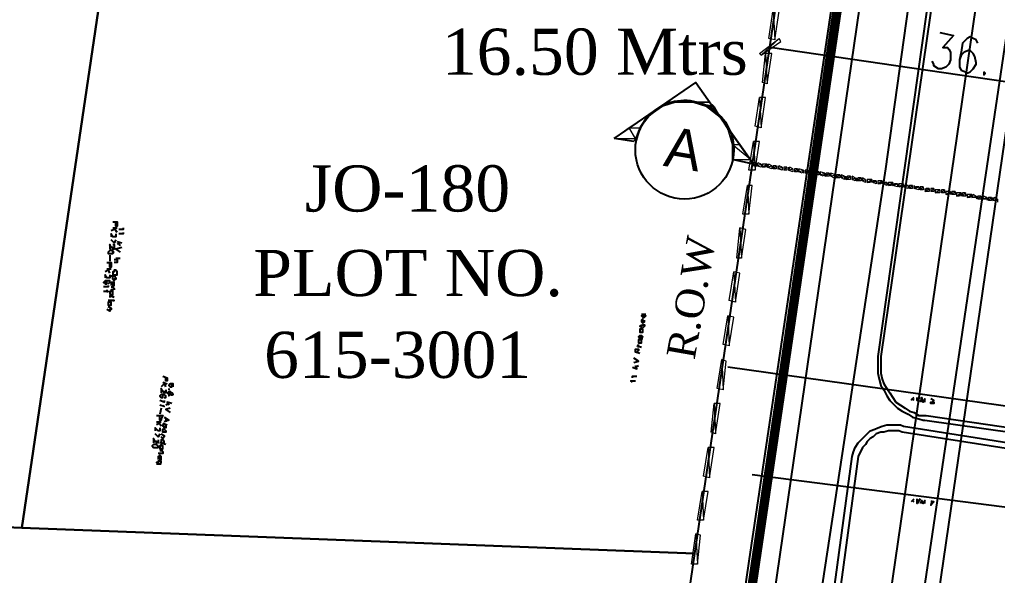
# Model space of a CAD drawing. Header units: inches. Extents: x 5 to 844, y 8 to 596.
# Drawn here: x 328.2 to 411.2, y 151.3 to 198.5 of the extents above; entities that cross this region are included whole.
import ezdxf

# ---------------------------------------------------------------- set-up
doc = ezdxf.new("R2010")
doc.units = ezdxf.units.IN
doc.header["$MEASUREMENT"] = 0
doc.layers.add('PDF_Geometry', color=7, linetype='Continuous', true_color=0x989898)
doc.layers.add('PDF_Text', color=7, linetype='Continuous')
doc.styles.add('PDF Arial', font='arial.ttf')
doc.styles.add('PDF Times New Roman', font='times.ttf')

msp = doc.modelspace()

# ---------------------------------------------------------------- linework, layer by layer
at = {"layer": 'PDF_Geometry', "color": 3, "lineweight": 25}
for points in [[(262.93, 62.368), (268.458, 61.597), (334.926, 51.826), (355.882, 48.74), (359.739, 47.969), (376.838, 60.697), (377.481, 64.682), (408.851, 277.072), (409.494, 281.957), (398.052, 297.385), (393.809, 298.028), (395.609, 314.999), (400.237, 314.484), (415.922, 326.055), (437.65, 474.548), (441.249, 499.489), (428.521, 514.789), (423.25, 515.046), (424.536, 537.159), (433.15, 536.902), (448.706, 549.887), (454.877, 591.67)], [(454.62, 591.67), (448.578, 550.015), (433.15, 537.159), (424.407, 537.287), (422.993, 514.789), (428.393, 514.66), (441.121, 499.489), (437.392, 474.548), (415.665, 326.184), (400.237, 314.741), (395.48, 315.256), (393.68, 298.028), (397.923, 297.385), (409.365, 281.829), (408.722, 277.072), (377.353, 64.682), (376.838, 60.826), (359.739, 48.098), (356.396, 48.74), (354.468, 28.17), (360.896, 27.141), (372.724, 12.871)], [(455.006, 591.67), (448.835, 549.758), (433.278, 536.773), (424.793, 536.902), (423.379, 515.174), (428.65, 515.046), (441.506, 499.489), (437.778, 474.548), (416.051, 326.055), (400.366, 314.356), (395.866, 314.87), (394.066, 298.285), (398.18, 297.771), (409.751, 281.957), (409.108, 277.072), (377.738, 64.682), (377.095, 60.568), (359.868, 47.712), (356.654, 48.355), (354.854, 28.427), (361.153, 27.527), (373.239, 12.871)], [(455.134, 591.67), (448.963, 549.758), (433.278, 536.645), (424.922, 536.773), (423.636, 515.303), (428.65, 515.046), (441.635, 499.618), (437.907, 474.548), (416.179, 325.927), (400.366, 314.227), (395.866, 314.613), (394.195, 298.414), (398.18, 297.771), (409.88, 281.957), (409.237, 277.072), (377.867, 64.682), (377.224, 60.568), (359.868, 47.583), (356.782, 48.226), (354.982, 28.556), (361.153, 27.656), (373.367, 12.871)], [(455.263, 591.67), (449.092, 549.63), (433.278, 536.516), (425.05, 536.773), (423.636, 515.431), (428.65, 515.303), (441.764, 499.618), (438.035, 474.548), (416.308, 325.927), (400.366, 314.099), (395.994, 314.613), (394.323, 298.542), (398.18, 298.028), (410.008, 282.086), (409.365, 277.072), (377.995, 64.682), (377.353, 60.44), (359.868, 47.455), (356.911, 48.098), (355.111, 28.684), (361.282, 27.784), (373.496, 12.871)], [(269.872, 340.84), (269.229, 333.512), (395.737, 314.87), (393.937, 298.157), (398.052, 297.642), (409.622, 281.957), (408.98, 277.072), (377.61, 64.682), (377.095, 60.697), (359.868, 47.84), (356.525, 48.483), (354.725, 28.299), (361.025, 27.399), (372.981, 12.871)], [(353.182, 28.17), (354.725, 48.74), (356.139, 48.483), (359.868, 47.969), (376.967, 60.697), (390.466, 152.492), (409.622, 281.957), (398.051, 297.385), (393.295, 297.899), (394.452, 313.97)], [(390.08, 293.142), (390.723, 298.157), (397.923, 297.128), (409.237, 281.829), (404.608, 250.073), (390.08, 152.492), (376.71, 60.826), (359.739, 48.226), (356.268, 48.998), (299.442, 57.097), (261.773, 62.368), (260.358, 62.497), (259.716, 62.625), (260.487, 67.768)], [(415.536, 275.786), (407.051, 212.532), (401.009, 169.849), (401.009, 169.334), (401.009, 168.82), (401.009, 168.434), (401.137, 167.92), (401.266, 167.406), (401.523, 167.02), (401.78, 166.506), (402.037, 166.12), (402.294, 165.863), (402.68, 165.477), (403.066, 165.22), (403.58, 164.963), (403.966, 164.706), (404.48, 164.578), (404.865, 164.449), (404.994, 164.449), (415.022, 163.035), (419.136, 162.52), (419.136, 161.749)], [(396.123, 141.307), (398.823, 161.363), (398.951, 161.749), (399.08, 162.135), (399.337, 162.52), (399.594, 162.778), (399.851, 163.035), (400.109, 163.292), (400.366, 163.549), (400.751, 163.678), (401.009, 163.806), (401.394, 163.935), (401.78, 164.063), (402.166, 164.063), (402.551, 164.063), (402.937, 164.063), (403.194, 163.935), (418.75, 161.492)], [(418.75, 160.978), (403.066, 163.42), (402.808, 163.549), (402.551, 163.549), (402.166, 163.549), (401.908, 163.549), (401.523, 163.42), (401.266, 163.42), (400.88, 163.292), (400.623, 163.035), (400.366, 162.906), (400.109, 162.649), (399.98, 162.392), (399.723, 162.135), (399.594, 161.878), (399.466, 161.621), (399.337, 161.363), (396.637, 141.307)], [(419.265, 156.092), (390.338, 159.821)]]:
    msp.add_lwpolyline(points, dxfattribs=at)
at = {"layer": 'PDF_Geometry', "color": 7, "lineweight": 25}
for points in [[(388.023, 12.871), (388.538, 25.599), (389.695, 41.412), (395.609, 85.381), (401.908, 129.351), (404.608, 147.735), (426.336, 294.042), (428.393, 300.214), (430.064, 306.513), (431.35, 312.813), (439.449, 376.196), (448.063, 439.578), (457.063, 502.961)], [(393.937, 210.475), (385.452, 153.135), (328.369, 155.321), (335.569, 204.176), (336.855, 212.661), (393.937, 210.475)], [(297.385, 209.704), (335.569, 204.175), (328.369, 155.321), (312.684, 155.964), (274.629, 157.378), (279, 187.591), (287.871, 186.305), (294.685, 191.448), (297.385, 209.704)], [(391.88, 195.947), (391.88, 196.076)], [(428.136, 190.933), (428.136, 190.805), (391.88, 196.076)], [(378.638, 188.362), (385.581, 193.119), (390.466, 186.176), (388.666, 186.562)], [(380.31, 188.105), (378.638, 188.362)], [(336.083, 181.291), (336.469, 181.291), (336.469, 181.034), (336.469, 180.905), (336.34, 180.905), (336.34, 181.034), (336.34, 181.291)], [(336.212, 180.648), (335.955, 180.52)], [(336.34, 180.262), (336.34, 180.134), (336.34, 180.005), (336.212, 180.005), (336.083, 180.005), (335.955, 180.262), (335.955, 180.005)], [(336.083, 180.777), (336.469, 180.777)], [(336.469, 180.391), (336.212, 180.777)], [(336.983, 180.777), (336.983, 180.648), (336.597, 180.648)], [(336.983, 180.391), (336.983, 180.262), (336.597, 180.262)], [(336.083, 179.362), (336.212, 179.362), (336.212, 179.234), (336.212, 179.105), (336.212, 178.977), (336.083, 178.977), (336.083, 179.105), (335.955, 179.105), (335.826, 179.362), (335.826, 178.977)], [(336.34, 179.748), (336.212, 179.491), (335.955, 179.748)], [(336.469, 179.62), (336.855, 179.491)], [(336.726, 179.234), (336.597, 179.491), (336.469, 179.362)], [(336.212, 178.72), (336.083, 178.72), (336.083, 178.848), (335.955, 178.848), (335.826, 178.848), (335.698, 178.72), (335.698, 178.591), (335.826, 178.591), (335.955, 178.591), (336.083, 178.591), (336.212, 178.72)], [(335.826, 178.462), (335.826, 177.948)], [(336.855, 179.105), (336.34, 178.977), (336.726, 178.72)], [(335.569, 177.82), (335.955, 177.82), (335.955, 177.563), (335.955, 177.434), (335.826, 177.434), (335.826, 177.563), (335.826, 177.82)], [(336.212, 178.077), (336.469, 178.077), (336.469, 177.948), (336.469, 177.82), (336.212, 177.82)], [(336.34, 178.205), (336.726, 178.205)], [(335.698, 177.177), (335.44, 177.048)], [(335.826, 176.791), (335.826, 176.663), (335.826, 176.534), (335.698, 176.534), (335.569, 176.534), (335.44, 176.791), (335.44, 176.534)], [(335.569, 177.305), (335.955, 177.305)], [(335.826, 176.92), (335.698, 177.305)], [(336.469, 176.92), (336.469, 177.048), (336.34, 177.177), (336.212, 177.177), (336.212, 177.048), (336.083, 177.048), (336.083, 176.92), (336.083, 176.791), (336.212, 176.791), (336.34, 176.791), (336.469, 176.791), (336.469, 176.92)], [(335.698, 176.02), (335.826, 176.148), (335.826, 176.277), (335.698, 176.277), (335.569, 176.277), (335.44, 176.277), (335.312, 176.148), (335.44, 176.148), (335.44, 176.02), (335.569, 176.02), (335.569, 176.148), (335.569, 176.277)], [(336.34, 176.663), (335.955, 176.663)], [(336.083, 176.148), (336.083, 175.891), (336.212, 175.891), (336.212, 176.02), (336.212, 176.148), (336.083, 176.148), (335.955, 176.148), (335.955, 176.02), (335.955, 175.891)], [(336.212, 176.663), (336.34, 176.534), (336.34, 176.405), (336.212, 176.405), (336.212, 176.277), (336.083, 176.405), (336.083, 176.534), (336.083, 176.663)], [(335.698, 175.891), (335.698, 175.763), (335.312, 175.763)], [(335.569, 175.506), (335.569, 175.377), (335.697, 175.377), (335.312, 175.377)], [(335.826, 175.12), (336.083, 175.12), (336.083, 175.248), (336.083, 175.377), (336.083, 175.505), (335.955, 175.505), (335.955, 175.377), (335.826, 175.377), (335.826, 175.248), (335.826, 175.12)], [(335.955, 175.763), (336.212, 175.763)], [(336.083, 175.763), (336.212, 175.634), (336.212, 175.506)], [(336.083, 174.606), (336.212, 174.606), (336.083, 174.606), (335.697, 174.606)], [(335.955, 174.348), (335.955, 174.477), (335.826, 174.477), (335.698, 174.477), (335.698, 174.348), (335.698, 174.22), (335.826, 174.22), (335.955, 174.22), (335.955, 174.348)], [(336.212, 174.863), (335.826, 174.991), (335.826, 174.863)], [(336.083, 174.991), (336.083, 174.863)], [(335.955, 173.963), (335.955, 173.834), (335.826, 173.834), (335.826, 173.706), (335.569, 173.834)], [(335.698, 174.091), (335.955, 173.963), (335.826, 173.963)], [(380.952, 173.448), (381.338, 173.448)], [(381.081, 173.448), (381.081, 173.32), (380.952, 173.32), (381.081, 173.191), (381.21, 173.191), (381.338, 173.32), (381.21, 173.32), (381.21, 173.448)], [(381.081, 172.677), (381.081, 173.063), (380.952, 172.934), (380.952, 172.806), (381.081, 172.677), (381.21, 172.806), (381.21, 172.934)], [(380.952, 172.549), (380.824, 172.42), (380.952, 172.42), (380.952, 172.291), (380.952, 172.42), (381.081, 172.549), (381.21, 172.549), (381.21, 172.42), (381.081, 172.291)], [(380.824, 172.034), (380.824, 171.906), (380.952, 171.906), (381.081, 171.906), (381.081, 172.034), (381.081, 172.163), (380.952, 172.163), (380.824, 172.163), (380.824, 172.034)], [(380.824, 171.391), (380.824, 171.52), (380.695, 171.52), (380.824, 171.649), (380.952, 171.649), (381.081, 171.52), (380.952, 171.52), (380.952, 171.391)], [(380.695, 171.391), (381.081, 171.391)], [(380.695, 171.134), (380.695, 171.006), (380.824, 171.006), (380.952, 171.006), (380.952, 171.134), (380.952, 171.263), (380.824, 171.263), (380.695, 171.263), (380.695, 171.134)], [(380.824, 170.106), (380.438, 170.234), (380.438, 170.363), (380.438, 170.491), (380.567, 170.491), (380.695, 170.491), (380.695, 170.363), (380.567, 170.234)], [(380.952, 170.62), (380.567, 170.749)], [(380.695, 170.62), (380.695, 170.749), (380.695, 170.877)], [(380.31, 169.334), (380.695, 169.463), (380.31, 169.72)], [(380.181, 168.949), (380.567, 168.82), (380.438, 169.077)], [(380.438, 168.949), (380.695, 169.077)], [(340.326, 168.177), (340.712, 168.049), (340.712, 167.92), (340.712, 167.792), (340.583, 167.792), (340.583, 167.92), (340.583, 168.049)], [(340.326, 167.663), (340.712, 167.534)], [(340.583, 167.277), (340.454, 167.663)], [(380.181, 167.663), (380.052, 167.792), (380.438, 167.792)], [(380.181, 168.049), (380.181, 168.177), (380.567, 168.177)], [(340.454, 167.534), (340.197, 167.277)], [(340.583, 167.02), (340.583, 166.892), (340.583, 166.763), (340.454, 166.763), (340.454, 166.892), (340.326, 166.892), (340.197, 167.149), (340.197, 166.763)], [(341.097, 166.506), (341.097, 166.635), (341.226, 166.635), (341.097, 166.763), (340.969, 166.892), (340.84, 166.892), (340.84, 166.763), (340.712, 166.763), (340.84, 166.635), (340.84, 166.506), (340.969, 166.635), (340.969, 166.763), (340.969, 166.892)], [(341.226, 167.277), (341.226, 167.277), (341.226, 167.406), (341.226, 167.534), (341.097, 167.534), (340.969, 167.534), (340.84, 167.406), (340.969, 167.277), (341.097, 167.277), (341.097, 167.406), (341.097, 167.534), (340.969, 167.534)], [(340.84, 167.149), (340.84, 167.02)], [(340.454, 166.377), (340.583, 166.377), (340.583, 166.506), (340.454, 166.635), (340.326, 166.635), (340.197, 166.635), (340.069, 166.506), (340.197, 166.377), (340.326, 166.377), (340.326, 166.506), (340.326, 166.635)], [(340.454, 166.12), (340.454, 165.992), (340.069, 166.12)], [(341.097, 165.863), (340.712, 165.992), (340.84, 165.735)], [(404.094, 166.12), (403.966, 166.249), (403.837, 166.12)], [(403.966, 166.249), (404.094, 166.377)], [(404.608, 166.377), (404.351, 166.12), (404.351, 166.377)], [(404.48, 166.249), (404.351, 166.249)], [(404.994, 165.992), (404.994, 166.249), (404.865, 165.992), (404.737, 166.377), (404.608, 165.992)], [(405.765, 165.992), (405.765, 165.992), (405.765, 165.863), (405.637, 165.863), (405.508, 165.863), (405.508, 165.992), (405.637, 165.992), (405.765, 166.12), (405.508, 166.249)], [(340.326, 165.735), (340.454, 165.606), (340.069, 165.735)], [(340.197, 165.477), (340.069, 164.963)], [(340.84, 165.863), (340.583, 165.735)], [(340.969, 165.477), (340.583, 165.349), (340.969, 165.092)], [(339.812, 164.835), (340.326, 164.835), (340.197, 164.578), (340.197, 164.449), (340.069, 164.449), (340.069, 164.578), (340.069, 164.835)], [(339.812, 164.32), (340.197, 164.32)], [(340.197, 163.935), (339.94, 164.32)], [(340.454, 164.706), (340.84, 164.449), (340.454, 164.32)], [(340.583, 164.578), (340.583, 164.32)], [(340.069, 163.806), (340.069, 163.678), (340.069, 163.549), (339.94, 163.549), (339.683, 163.806), (339.683, 163.549)], [(340.069, 164.192), (339.812, 164.063)], [(340.326, 164.192), (340.712, 164.063)], [(340.583, 164.063), (340.583, 163.935), (340.583, 163.806), (340.454, 163.806), (340.454, 163.935), (340.326, 163.935), (340.326, 164.063), (340.454, 164.192)], [(340.583, 163.42), (340.326, 163.42), (340.326, 163.549), (340.326, 163.678), (340.454, 163.678), (340.583, 163.549), (340.583, 163.42), (340.454, 163.42)], [(339.94, 162.778), (339.94, 162.649), (339.94, 162.52), (339.812, 162.52), (339.812, 162.649), (339.683, 162.649), (339.554, 162.906), (339.554, 162.52)], [(340.069, 163.292), (339.94, 163.035), (339.683, 163.292)], [(340.197, 163.292), (340.454, 163.163), (340.454, 163.035), (340.326, 162.906), (340.197, 163.035)], [(340.326, 162.52), (340.454, 162.52), (340.454, 162.649), (340.326, 162.778), (340.197, 162.778), (340.197, 162.649), (340.197, 162.52)], [(339.94, 162.263), (339.812, 162.392), (339.683, 162.392), (339.554, 162.392), (339.426, 162.263), (339.554, 162.135), (339.683, 162.135), (339.812, 162.135), (339.94, 162.135), (339.94, 162.263)], [(340.197, 161.878), (340.326, 161.749), (340.326, 161.621), (340.197, 161.621), (339.94, 161.621)], [(340.583, 162.392), (340.069, 162.52)], [(340.326, 162.135), (340.326, 162.263), (340.197, 162.263), (340.197, 162.392), (340.197, 162.263), (340.069, 162.263), (340.069, 162.135), (340.069, 162.006), (340.197, 162.006), (340.326, 162.006), (340.326, 162.135)], [(340.069, 161.878), (340.326, 161.878)], [(340.069, 161.492), (340.069, 161.106), (340.197, 161.106), (340.197, 161.235), (340.197, 161.363), (340.069, 161.492), (340.069, 161.363), (339.94, 161.363), (339.94, 161.235), (339.94, 161.106)], [(340.069, 160.721), (340.197, 160.849), (340.197, 160.978), (340.069, 160.978), (339.94, 160.978), (339.94, 160.849), (339.812, 160.849), (339.94, 160.849), (339.94, 160.721)], [(340.197, 160.721), (339.812, 160.721)], [(403.966, 157.635), (404.094, 157.764)], [(404.608, 157.764), (404.351, 157.378), (404.351, 157.764)], [(404.094, 157.506), (403.966, 157.635), (403.837, 157.506)], [(404.48, 157.635), (404.351, 157.635)], [(404.994, 157.378), (404.994, 157.635), (404.865, 157.378), (404.737, 157.635), (404.608, 157.378)], [(405.637, 157.635), (405.508, 157.249), (405.765, 157.506), (405.508, 157.506)], [(328.369, 155.321), (385.452, 153.135), (372.339, 63.525), (358.454, 53.112), (300.085, 61.726), (312.684, 155.964), (328.369, 155.321)]]:
    msp.add_lwpolyline(points, dxfattribs=at)
at = {"layer": 'PDF_Geometry', "lineweight": 25}
for points in [[(395.609, 77.153), (456.163, 492.932), (456.291, 494.475)], [(391.623, 77.668), (451.535, 489.718), (451.92, 491.647)], [(379.667, 60.954), (381.981, 79.082), (410.908, 278.229)]]:
    msp.add_lwpolyline(points, dxfattribs=at)
at = {"layer": 'PDF_Geometry', "color": 1, "lineweight": 25}
for points in [[(420.293, 306.77), (407.437, 212.532), (401.266, 169.849), (401.266, 169.334), (401.266, 168.949), (401.266, 168.434), (401.394, 167.92), (401.523, 167.534), (401.78, 167.149), (402.037, 166.763), (402.294, 166.377), (402.551, 165.992), (402.937, 165.735), (403.323, 165.477), (403.708, 165.22), (404.094, 165.092), (404.48, 164.835), (404.994, 164.835), (405.123, 164.835), (419.265, 162.778)], [(414.251, 275.786), (401.651, 185.791), (387.895, 95.281), (381.595, 54.14), (380.824, 52.726), (379.795, 51.44), (378.767, 50.155), (377.61, 48.998), (376.324, 48.098), (374.91, 47.198), (373.367, 46.555), (371.824, 45.912), (370.282, 45.526), (368.61, 45.398), (366.939, 45.398), (365.396, 45.526), (365.139, 45.526), (342.126, 48.869), (279.129, 58.126), (263.444, 60.183)]]:
    msp.add_lwpolyline(points, dxfattribs=at)
at = {"layer": 'PDF_Geometry', "lineweight": 0}
for points in [[(393.937, 210.475), (336.855, 212.661), (335.569, 204.176), (328.369, 155.321), (385.452, 153.135), (393.937, 210.475)], [(297.385, 209.704), (294.685, 191.448), (287.871, 186.305), (279, 187.591), (274.629, 157.378), (312.684, 155.964), (328.369, 155.321), (335.569, 204.175), (297.385, 209.704)], [(328.369, 155.321), (312.684, 155.964), (300.085, 61.726), (358.454, 53.112), (372.339, 63.525), (385.452, 153.135), (328.369, 155.321)]]:
    msp.add_lwpolyline(points, dxfattribs=at)
at = {"layer": 'PDF_Geometry', "color": 4, "lineweight": 0}
for points in [[(392.138, 199.29), (392.266, 196.719), (391.752, 196.847), (392.138, 199.29)], [(392.652, 199.161), (392.138, 199.29), (392.266, 196.719), (392.652, 199.161)], [(391.495, 195.562), (391.623, 192.99), (391.238, 193.119), (391.495, 195.562)], [(392.009, 195.562), (391.495, 195.562), (391.623, 192.99), (392.009, 195.562)], [(390.98, 191.833), (391.109, 189.262), (390.595, 189.391), (390.98, 191.833)], [(391.495, 191.833), (390.98, 191.833), (391.109, 189.262), (391.495, 191.833)], [(390.466, 188.105), (390.595, 185.662), (390.08, 185.662), (390.466, 188.105)], [(390.98, 188.105), (390.466, 188.105), (390.595, 185.662), (390.98, 188.105)], [(389.952, 184.376), (390.08, 181.934), (389.566, 181.934), (389.952, 184.376)], [(390.338, 184.376), (389.952, 184.376), (390.08, 181.934), (390.338, 184.376)], [(389.309, 180.777), (389.438, 178.205), (389.052, 178.205), (389.309, 180.777)], [(389.823, 180.648), (389.309, 180.777), (389.438, 178.205), (389.823, 180.648)], [(388.795, 177.048), (388.923, 174.477), (388.409, 174.606), (388.795, 177.048)], [(389.309, 176.92), (388.795, 177.048), (388.923, 174.477), (389.309, 176.92)], [(388.281, 173.32), (388.409, 170.749), (387.895, 170.877), (388.281, 173.32)], [(388.795, 173.191), (388.281, 173.32), (388.409, 170.749), (388.795, 173.191)], [(387.766, 169.592), (387.895, 167.02), (387.381, 167.149), (387.766, 169.592)], [(388.152, 169.463), (387.766, 169.592), (387.895, 167.02), (388.152, 169.463)], [(387.124, 165.863), (387.252, 163.292), (386.866, 163.42), (387.124, 165.863)], [(387.638, 165.863), (387.124, 165.863), (387.252, 163.292), (387.638, 165.863)], [(386.609, 162.135), (386.738, 159.563), (386.224, 159.692), (386.609, 162.135)], [(387.123, 162.135), (386.609, 162.135), (386.738, 159.563), (387.123, 162.135)], [(386.095, 158.406), (386.224, 155.964), (385.709, 155.964), (386.095, 158.406)], [(386.609, 158.406), (386.095, 158.406), (386.224, 155.964), (386.609, 158.406)], [(385.581, 154.807), (385.709, 152.235), (385.195, 152.235), (385.581, 154.807)], [(385.966, 154.678), (385.581, 154.807), (385.709, 152.235), (385.966, 154.678)]]:
    msp.add_lwpolyline(points, dxfattribs=at)
at = {"layer": 'PDF_Geometry', "color": 7, "lineweight": 0}
for points in [[(392.652, 196.847), (391.109, 195.433), (390.98, 195.562), (392.652, 196.847)], [(392.78, 196.59), (392.652, 196.847), (391.109, 195.433), (392.78, 196.59)], [(385.581, 193.119), (383.138, 191.448), (386.738, 191.448), (385.581, 193.119)], [(381.467, 190.291), (381.595, 190.291), (382.624, 191.062), (381.467, 190.291)], [(381.595, 190.291), (382.624, 191.062), (382.752, 191.062), (381.595, 190.291)], [(382.624, 191.062), (382.752, 191.062), (383.138, 191.448), (382.624, 191.062)], [(382.752, 191.062), (383.138, 191.448), (383.909, 191.448), (382.752, 191.062)], [(383.138, 191.448), (383.909, 191.448), (383.909, 191.448), (383.138, 191.448)], [(383.909, 191.448), (383.909, 191.448), (383.138, 191.448), (383.909, 191.448)], [(385.324, 191.448), (386.738, 191.448), (383.909, 191.448), (385.324, 191.448)], [(386.738, 191.448), (383.909, 191.448), (386.738, 191.448)], [(386.481, 191.062), (387.124, 191.062), (385.324, 191.448), (386.481, 191.062)], [(387.124, 191.062), (385.324, 191.448), (386.738, 191.448), (387.124, 191.062)], [(387.638, 190.162), (387.638, 190.162), (386.481, 191.062), (387.638, 190.162)], [(387.638, 190.162), (386.481, 191.062), (387.124, 191.062), (387.638, 190.162)], [(379.924, 189.262), (380.824, 189.262), (381.467, 190.291), (379.924, 189.262)], [(380.824, 189.262), (381.467, 190.291), (381.595, 190.291), (380.824, 189.262)], [(388.281, 189.133), (388.409, 189.133), (387.638, 190.162), (388.281, 189.133)], [(388.409, 189.133), (387.638, 190.162), (388.409, 189.133)], [(379.924, 189.262), (378.638, 188.362), (380.438, 188.362), (379.924, 189.262)], [(379.924, 189.262), (380.824, 189.262), (380.438, 188.362), (379.924, 189.262)], [(388.666, 187.848), (389.309, 187.848), (388.281, 189.133), (388.666, 187.848)], [(389.309, 187.848), (388.281, 189.133), (388.409, 189.133), (389.309, 187.848)], [(378.638, 188.362), (380.438, 188.362), (380.31, 188.105), (378.638, 188.362)], [(388.666, 187.848), (388.666, 186.562), (390.209, 186.562), (388.666, 187.848)], [(388.666, 187.848), (389.309, 187.848), (390.209, 186.562), (388.666, 187.848)], [(388.666, 186.562), (390.209, 186.562), (390.466, 186.176), (388.666, 186.562)], [(390.466, 186.305), (390.338, 186.048), (390.723, 186.305), (390.466, 186.305)], [(390.338, 186.048), (390.723, 186.305), (390.595, 186.048), (390.338, 186.048)], [(390.723, 186.305), (390.723, 186.048)], [(390.852, 186.305), (390.723, 186.048), (391.109, 186.176), (390.852, 186.305)], [(390.723, 186.048), (391.109, 186.176), (391.109, 185.919), (390.723, 186.048)], [(391.238, 186.176), (391.109, 185.919)], [(391.238, 186.176), (391.238, 185.919), (391.623, 186.176), (391.238, 186.176)], [(391.238, 185.919), (391.623, 186.176), (391.495, 185.919), (391.238, 185.919)], [(391.623, 186.176), (391.623, 185.919)], [(391.752, 186.176), (391.623, 185.919), (392.009, 186.048), (391.752, 186.176)], [(391.623, 185.919), (392.009, 186.048), (392.009, 185.791), (391.623, 185.919)], [(392.138, 186.048), (392.009, 185.791)], [(392.138, 186.048), (392.138, 185.791), (392.395, 186.048), (392.138, 186.048)], [(392.138, 185.791), (392.395, 186.048), (392.395, 185.791), (392.138, 185.791)], [(392.523, 186.048), (392.523, 185.791)], [(392.652, 186.048), (392.523, 185.791), (392.909, 185.919), (392.652, 186.048)], [(392.523, 185.791), (392.909, 185.919), (392.909, 185.662), (392.523, 185.791)], [(392.909, 185.919), (392.909, 185.662)], [(393.037, 185.919), (393.037, 185.662), (393.295, 185.919), (393.037, 185.919)], [(393.037, 185.662), (393.295, 185.919), (393.295, 185.662), (393.037, 185.662)], [(393.423, 185.919), (393.423, 185.662)], [(393.552, 185.919), (393.423, 185.662), (393.809, 185.791), (393.552, 185.919)], [(393.423, 185.662), (393.809, 185.791), (393.809, 185.534), (393.423, 185.662)], [(393.809, 185.791), (393.809, 185.534)], [(393.937, 185.791), (393.937, 185.534), (394.195, 185.791), (393.937, 185.791)], [(393.937, 185.534), (394.195, 185.791), (394.195, 185.534), (393.937, 185.534)], [(394.323, 185.791), (394.323, 185.534)], [(394.323, 185.791), (394.323, 185.534), (394.709, 185.662), (394.323, 185.791)], [(394.323, 185.534), (394.709, 185.662), (394.58, 185.405), (394.323, 185.534)], [(394.709, 185.662), (394.709, 185.405)], [(394.837, 185.662), (394.837, 185.405), (395.095, 185.662), (394.837, 185.662)], [(394.837, 185.405), (395.095, 185.662), (395.095, 185.405), (394.837, 185.405)], [(395.223, 185.662), (395.223, 185.405)], [(395.223, 185.662), (395.223, 185.405), (395.609, 185.534), (395.223, 185.662)], [(395.223, 185.405), (395.609, 185.534), (395.48, 185.276), (395.223, 185.405)], [(395.609, 185.534), (395.609, 185.276)], [(395.737, 185.534), (395.737, 185.276), (395.994, 185.534), (395.737, 185.534)], [(395.737, 185.276), (395.994, 185.534), (395.994, 185.276), (395.737, 185.276)], [(396.123, 185.534), (395.994, 185.276)], [(396.123, 185.534), (396.123, 185.276), (396.509, 185.405), (396.123, 185.534)], [(396.123, 185.276), (396.509, 185.405), (396.38, 185.148), (396.123, 185.276)], [(396.509, 185.405), (396.509, 185.148)], [(396.637, 185.405), (396.509, 185.148), (396.894, 185.405), (396.637, 185.405)], [(396.509, 185.148), (396.894, 185.405), (396.894, 185.148), (396.509, 185.148)], [(397.023, 185.405), (396.894, 185.148)], [(397.023, 185.405), (397.023, 185.148), (397.409, 185.276), (397.023, 185.405)], [(397.023, 185.148), (397.409, 185.276), (397.28, 185.019), (397.023, 185.148)], [(397.409, 185.276), (397.409, 185.019)], [(397.537, 185.276), (397.409, 185.019), (397.794, 185.276), (397.537, 185.276)], [(397.409, 185.019), (397.794, 185.276), (397.794, 185.019), (397.409, 185.019)], [(397.923, 185.276), (397.794, 185.019)], [(397.923, 185.276), (397.923, 185.019), (398.18, 185.148), (397.923, 185.276)], [(397.923, 185.019), (398.18, 185.148), (398.18, 184.891), (397.923, 185.019)], [(398.309, 185.148), (398.309, 184.891)], [(398.437, 185.148), (398.309, 184.891), (398.694, 185.148), (398.437, 185.148)], [(398.309, 184.891), (398.694, 185.148), (398.694, 184.891), (398.309, 184.891)], [(398.694, 185.148), (398.694, 184.891)], [(398.823, 185.148), (398.823, 184.891), (399.08, 185.019), (398.823, 185.148)], [(398.823, 184.891), (399.08, 185.019), (399.08, 184.762), (398.823, 184.891)], [(399.209, 185.019), (399.209, 184.762)], [(399.337, 185.019), (399.209, 184.762), (399.594, 185.019), (399.337, 185.019)], [(399.209, 184.762), (399.594, 185.019), (399.594, 184.762), (399.209, 184.762)], [(399.594, 185.019), (399.594, 184.762)], [(399.723, 185.019), (399.723, 184.762), (399.98, 184.891), (399.723, 185.019)], [(399.723, 184.762), (399.98, 184.891), (399.98, 184.634), (399.723, 184.762)], [(400.109, 184.891), (400.109, 184.634)], [(400.109, 184.891), (400.109, 184.634), (400.494, 184.891), (400.109, 184.891)], [(400.109, 184.634), (400.494, 184.891), (400.366, 184.634), (400.109, 184.634)], [(400.494, 184.891), (400.494, 184.634)], [(400.623, 184.762), (400.623, 184.634), (400.88, 184.762), (400.623, 184.762)], [(400.623, 184.634), (400.88, 184.762), (400.88, 184.505), (400.623, 184.634)], [(401.009, 184.762), (401.009, 184.505)], [(401.009, 184.762), (401.009, 184.505), (401.394, 184.762), (401.009, 184.762)], [(401.009, 184.505), (401.394, 184.762), (401.266, 184.505), (401.009, 184.505)], [(401.394, 184.762), (401.394, 184.505)], [(401.523, 184.634), (401.523, 184.505), (401.78, 184.634), (401.523, 184.634)], [(401.523, 184.505), (401.78, 184.634), (401.78, 184.376), (401.523, 184.505)], [(401.908, 184.634), (401.78, 184.376)], [(401.908, 184.634), (401.908, 184.376), (402.294, 184.634), (401.908, 184.634)], [(401.908, 184.376), (402.294, 184.634), (402.166, 184.376), (401.908, 184.376)], [(402.294, 184.634), (402.294, 184.376)], [(402.423, 184.505), (402.294, 184.376), (402.68, 184.505), (402.423, 184.505)], [(402.294, 184.376), (402.68, 184.505), (402.68, 184.248), (402.294, 184.376)], [(402.808, 184.505), (402.68, 184.248)], [(402.808, 184.505), (402.808, 184.248), (403.194, 184.505), (402.808, 184.505)], [(402.808, 184.248), (403.194, 184.505), (403.066, 184.248), (402.808, 184.248)], [(403.194, 184.505), (403.194, 184.248)], [(403.323, 184.376), (403.194, 184.248), (403.58, 184.376), (403.323, 184.376)], [(403.194, 184.248), (403.58, 184.376), (403.58, 184.119), (403.194, 184.248)], [(403.708, 184.376), (403.58, 184.119)], [(403.708, 184.376), (403.708, 184.119), (403.966, 184.376), (403.708, 184.376)], [(403.708, 184.119), (403.966, 184.376), (403.966, 184.119), (403.708, 184.119)], [(404.094, 184.376), (404.094, 184.119)], [(404.223, 184.248), (404.094, 184.119), (404.48, 184.248), (404.223, 184.248)], [(404.094, 184.119), (404.48, 184.248), (404.48, 183.991), (404.094, 184.119)], [(404.608, 184.248), (404.48, 183.991)], [(404.608, 184.248), (404.608, 183.991), (404.865, 184.248), (404.608, 184.248)], [(404.608, 183.991), (404.865, 184.248), (404.865, 183.991), (404.608, 183.991)], [(404.994, 184.119), (404.994, 183.991)], [(405.123, 184.119), (404.994, 183.862), (405.38, 184.119), (405.123, 184.119)], [(404.994, 183.862), (405.38, 184.119), (405.38, 183.862), (404.994, 183.862)], [(405.38, 184.119), (405.38, 183.862)], [(405.508, 184.119), (405.508, 183.862), (405.765, 184.119), (405.508, 184.119)], [(405.508, 183.862), (405.765, 184.119), (405.765, 183.862), (405.508, 183.862)], [(405.894, 183.991), (405.894, 183.862)], [(405.894, 183.991), (405.894, 183.734), (406.28, 183.991), (405.894, 183.991)], [(405.894, 183.734), (406.28, 183.991), (406.28, 183.734), (405.894, 183.734)], [(406.28, 183.991), (406.28, 183.734)], [(406.408, 183.991), (406.408, 183.734), (406.665, 183.991), (406.408, 183.991)], [(406.408, 183.734), (406.665, 183.991), (406.665, 183.734), (406.408, 183.734)], [(406.794, 183.862), (406.794, 183.734)], [(406.794, 183.862), (406.794, 183.605), (407.18, 183.862), (406.794, 183.862)], [(406.794, 183.605), (407.18, 183.862), (407.051, 183.605), (406.794, 183.605)], [(407.18, 183.862), (407.18, 183.605)], [(407.308, 183.862), (407.308, 183.605), (407.565, 183.862), (407.308, 183.862)], [(407.308, 183.605), (407.565, 183.862), (407.565, 183.605), (407.308, 183.605)], [(407.694, 183.734), (407.565, 183.605)], [(407.694, 183.734), (407.694, 183.477), (408.08, 183.734), (407.694, 183.734)], [(407.694, 183.477), (408.08, 183.734), (407.951, 183.477), (407.694, 183.477)], [(408.08, 183.734), (408.08, 183.477)], [(408.208, 183.734), (408.208, 183.477), (408.465, 183.734), (408.208, 183.734)], [(408.208, 183.477), (408.465, 183.734), (408.465, 183.477), (408.208, 183.477)], [(408.594, 183.605), (408.465, 183.477)], [(408.594, 183.605), (408.594, 183.348), (408.98, 183.605), (408.594, 183.605)], [(408.594, 183.348), (408.98, 183.605), (408.851, 183.348), (408.594, 183.348)], [(408.98, 183.605), (408.98, 183.348)], [(409.108, 183.605), (408.98, 183.348), (409.365, 183.477), (409.108, 183.605)], [(408.98, 183.348), (409.365, 183.477), (409.365, 183.348), (408.98, 183.348)], [(409.494, 183.477), (409.365, 183.219)], [(409.494, 183.477), (409.494, 183.219), (409.751, 183.477), (409.494, 183.477)], [(409.494, 183.219), (409.751, 183.477), (409.751, 183.219), (409.494, 183.219)], [(409.88, 183.477), (409.88, 183.219)], [(410.008, 183.477), (409.88, 183.219), (410.265, 183.348), (410.008, 183.477)], [(409.88, 183.219), (410.265, 183.348), (410.265, 183.219), (409.88, 183.219)], [(410.394, 183.348), (410.265, 183.091)], [(410.394, 183.348), (410.394, 183.091), (410.651, 183.348), (410.394, 183.348)], [(410.394, 183.091), (410.651, 183.348), (410.651, 183.091), (410.394, 183.091)], [(410.779, 183.348), (410.779, 183.091)], [(410.908, 183.348), (410.779, 183.091), (411.165, 183.219), (410.908, 183.348)], [(410.779, 183.091), (411.165, 183.219), (411.165, 183.091), (410.779, 183.091)], [(411.165, 183.219), (411.165, 182.962)]]:
    msp.add_lwpolyline(points, dxfattribs=at)
at = {"layer": 'PDF_Geometry', "color": 5, "lineweight": 25}
for points in [[(406.28, 197.362), (407.437, 197.104), (406.537, 196.076), (406.923, 196.076), (407.051, 195.947), (407.18, 195.69), (407.18, 195.305), (407.18, 195.047), (407.051, 194.662), (406.794, 194.405), (406.408, 194.276), (406.151, 194.276), (405.765, 194.533), (405.765, 194.662), (405.637, 194.919)], [(409.494, 196.462), (409.365, 196.719), (409.108, 196.847), (408.851, 196.976), (408.594, 196.847), (408.208, 196.462), (408.08, 195.69), (407.951, 195.047), (407.951, 194.405), (408.08, 194.147), (408.465, 194.019), (408.594, 193.89), (408.851, 194.019), (409.108, 194.276), (409.365, 194.662), (409.365, 194.79), (409.237, 195.305), (409.108, 195.562), (408.851, 195.819), (408.722, 195.819), (408.337, 195.69), (408.08, 195.433), (407.951, 195.047)], [(410.008, 194.019), (410.008, 193.89), (410.008, 193.762), (410.137, 193.89), (410.008, 194.019)]]:
    msp.add_lwpolyline(points, dxfattribs=at)
at = {"layer": 'PDF_Geometry', "color": 6, "lineweight": 25}
msp.add_lwpolyline([(421.322, 164.32), (388.281, 168.949)], dxfattribs=at)
at = {"layer": 'PDF_Geometry', "color": 7, "lineweight": 25}
msp.add_circle((384.617, 187.398), 4.178, dxfattribs=at)
msp.add_arc((384.617, 187.398), 4.179, 349.58491, 169.59688, dxfattribs=at)

# ---------------------------------------------------------------- texts
at = {"layer": 'PDF_Text', "insert": (364.017, 193.683), "char_height": 3.91816, "attachment_point": 7, "style": 'PDF Times New Roman'}
msp.add_mtext('\\W0.999471;16.50 Mtrs', dxfattribs=at)
at = {"layer": 'PDF_Text', "attachment_point": 7}
for s, insert, char_height, rotation, style in [('\\W0.962876;A', (382.739, 186.05), 3.40603, 350.53768, 'PDF Arial'), ('\\W0.999512;R.O.W', (385.518, 169.507), 2.43782, 80.08238, 'PDF Times New Roman')]:
    msp.add_mtext(s, dxfattribs=dict(at, insert=insert, char_height=char_height, rotation=rotation, style=style))
at = {"layer": 'PDF_Text', "color": 252, "true_color": 0x989898, "char_height": 3.91816, "attachment_point": 7, "style": 'PDF Times New Roman'}
for s, insert in [('\\W0.999259;JO-180', (352.401, 182.103)), ('\\W0.998971;PLOT NO.', (348.007, 174.904)), ('\\W0.999183;615-3001', (348.931, 167.981))]:
    msp.add_mtext(s, dxfattribs=dict(at, insert=insert))

doc.saveas('drawing.dxf')
